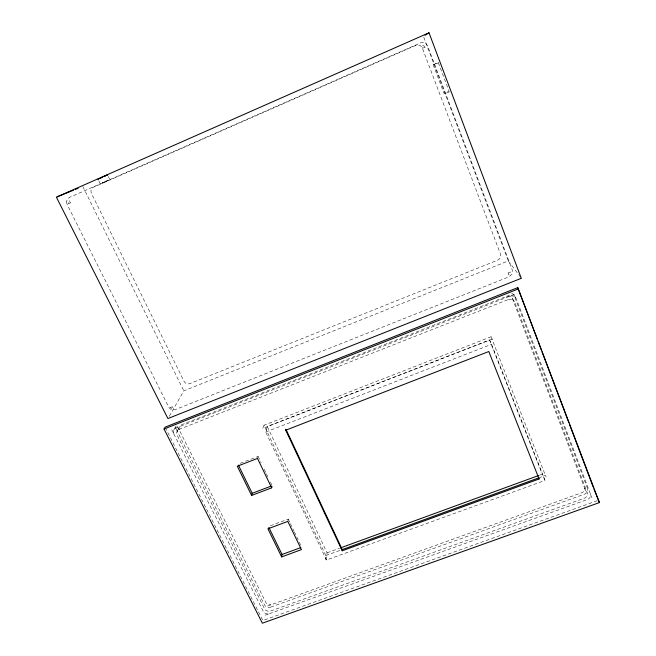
<?xml version="1.0" encoding="UTF-8"?>
<svg xmlns="http://www.w3.org/2000/svg" width="656" height="656" viewBox="0 0 656 656"><rect width="100%" height="100%" fill="white"/><g stroke="black" fill="none" stroke-linecap="round" stroke-linejoin="round"><path stroke-width="0.49" stroke-dasharray="3.28 2.46" d="M66.527 201.827L67.101 204.393L168.83 407.253L170.183 408.909L172.356 409.902L175.193 409.631L509.212 276.742L512.106 274.011L512.27 269.985L427.671 46.059C426.703 43.189 423.145 41.631 420.398 42.952L69.585 197.341L67.347 199.219L66.535 201.769M326.491 560.019L327.073 552.811L267.254 426.498L489.556 339.964L491.557 344.302L545.013 480.413L326.491 560.019L265.713 432.033L267.254 426.498M264.007 425.244L262.703 428.442L492.451 339.021L491.065 336.774L264.007 425.244L325.835 555.558L325.491 559.511M287.951 520.634L288.214 519.126L268.411 526.514M257.693 457.773L258.07 456.453L237.956 464.194M177.177 431.164L179.588 426.572M173.881 429.901L176.333 425.326M169.297 416.281L183.811 390.845L508.326 260.924L520.561 277.16M181.269 424.908L506.153 296.545M178.883 429.475L508.064 299.612M98.753 180.703L100.302 183.885L102.746 182.794M108.347 176.505L109.888 179.687L103.91 182.278M105.042 181.835L100.302 183.885M105.157 181.737L109.888 179.687M433.19 64.755L438.274 62.541L449.04 91.135L443.989 93.308L433.19 64.755L438.561 62.771M449.491 91.807L445.219 93.644L443.989 93.308M506.473 296.43L511.032 294.618M173.717 433.698L173.512 433.108A4.994 4.567 21.1 0 1 176.144 427.942L514.599 294.323M265.713 432.033L491.557 344.302M267.582 606.029L582.2 492.574A4.945 4.403 -15.6 0 0 584.619 488.023L512.361 298.39A5.24 4.953 -26.3 0 0 507.137 296.258M265.213 615.205L269.19 613.77M327.073 552.811L339.562 548.252M539.396 475.231L542.282 474.181L545.013 480.413M325.835 555.558L340.218 550.31M538.65 477.921L545.415 475.403L546.965 478.798M270.633 607.153L584.43 494.189A4.945 4.403 -15.8 0 0 587.604 488.679M269.468 613.68L587.227 499.601A5.01 4.444 -15.6 0 0 590.572 494.599L590.449 494.034M597.263 500.717L262.884 620.519L165.542 428.081M513.927 295.102L515.944 298.152M512.361 298.39L514.804 302.359L587.3 492.795A5.01 4.453 -15.5 0 1 584.972 497.961L270.362 611.105A4.69 4.1 8.5 0 1 264.926 609.449L177.013 434.953A4.994 4.559 20.8 0 1 178.621 429.631M171.692 429.696L173.512 433.108M177.432 426.375L266.139 602.962A4.633 4.059 8.5 0 0 270.936 604.734M173.848 433.977L263.302 611.4A4.682 4.092 8.6 0 0 268.599 613.901M176.3 429.36L264.532 604.898A4.625 4.051 8.6 0 0 270.354 607.243M82.779 186.443L183.811 390.845M258.07 456.453L261.145 462.857M264.229 469.261L265.992 472.919M266.426 473.829L268.632 478.404M270.387 482.062L272.15 485.727M288.214 519.126L289.96 522.758M290.395 523.66L293.888 530.917M294.323 531.827L301.309 546.341M584.619 488.023L585.972 491.303M590.572 494.599L591.942 497.912M491.065 336.774L545.415 475.403M489.556 339.964L542.282 474.181M590.359 493.755L516.387 299.029A5.322 5.027 -26.6 0 0 510.647 295.987M587.514 488.408L514.361 295.971A5.248 4.961 -26.9 0 0 511.68 293.257M423.768 37.203L508.326 260.924M179.219 429.746A4.928 4.51 20.9 0 1 181.007 425.063M508.392 299.489A5.314 5.018 -26 0 1 514.361 301.481M176.169 429.081A4.928 4.51 21.3 0 1 176.193 425.588M415.74 45.412L93.587 187.173A5.043 4.658 48.7 0 0 91.373 193.266L183.967 381.202A4.617 4.289 24.2 0 0 189.781 383.662L497.592 260.194A4.904 4.674 -32.7 0 0 500.569 254.29L422.39 48.265A5.371 5.1 -75.9 0 0 416.06 45.289L415.74 45.412M70.397 202.95L68.503 203.778A2.444 2.239 47.3 0 1 69.487 200.703A5.453 1.763 63.1 0 0 70.397 202.95M425.063 47.216L422.776 48.216L421.833 45.83A2.616 2.476 -75.2 0 1 425.063 47.216M508.17 273.29L508.056 272.978A5.33 1.296 -20.9 0 0 510.171 271.986A2.37 2.247 -30.5 0 1 508.769 274.971L508.17 273.29M170.494 407.36A5.051 1.164 -26.3 0 0 172.364 406.745A4.961 1.615 68.2 0 0 173.43 408.483A2.222 2.042 23.3 0 1 170.494 407.36"/><path stroke-width="0.98" d="M342.211 550.802L342.268 549.605L285.95 429.278L285.737 430.205L342.211 550.802L539.093 478.97L488.818 351.518L285.737 430.205M281.654 556.903L267.919 528.81L287.82 521.397L301.424 549.638L281.654 556.903L282.072 554.484L268.845 527.416M271.666 487.843L257.513 458.437L237.3 466.211L251.601 495.452L271.666 487.843L271.986 486.432M251.601 495.452L252.183 493.304L238.399 465.104M164.033 429.024L165.082 427.171L517.773 287.631L599.42 502.586L262.375 623.2L164.033 429.024L518.609 288.82M424.998 35.26L429.016 32.8L521.167 277.972M56.785 196.997L428.983 32.8M99.4 178.448L97.974 179.113L99.359 178.547M105.124 176.038L107.395 175.013L106.215 175.472M100.401 178.006L102.82 176.94M100.343 178.129L101.5 177.628M104.074 176.39L105.231 175.89M56.982 196.89L73.562 190.174M75.407 189.428L78.171 188.313M521.151 278.365L167.92 418.544L56.637 197.645M252.183 493.304L271.199 486.088M282.072 554.484L300.809 547.596M340.521 547.899L538.437 475.584M342.268 549.605L538.65 477.921L539.093 478.97M599.42 502.586L593.877 488.876M517.773 287.631L537.346 339.382M538.068 341.3L541.331 349.919M542.053 351.837L568.867 422.751M569.597 424.67L593.147 486.957"/></g></svg>
